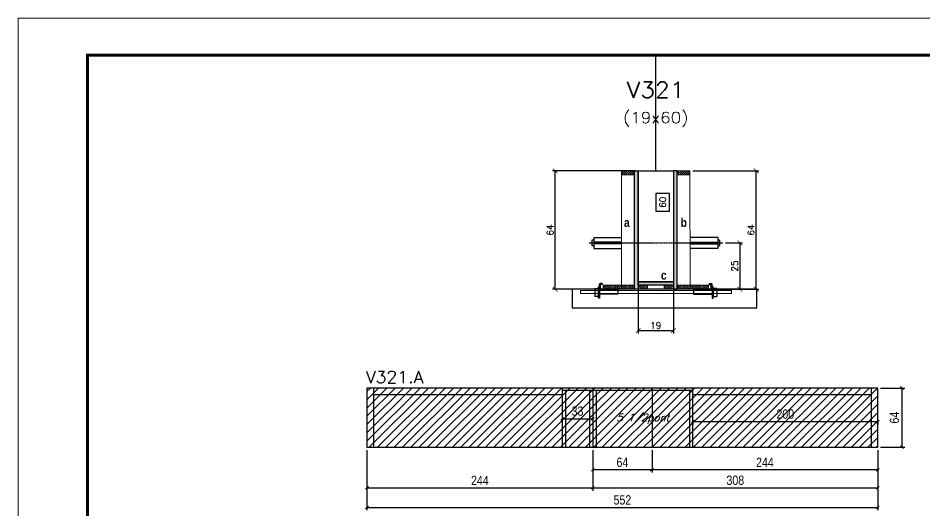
# Model space of a CAD drawing. Extents: x 137137 to 143418, y 10464 to 34486.
# Drawn here: x 138722 to 139702, y 23616 to 24149 of the extents above; entities that cross this region are included whole.
import ezdxf
from ezdxf.enums import TextEntityAlignment as Align

# ---------------------------------------------------------------- set-up
doc = ezdxf.new("R2010")
doc.units = 0
doc.linetypes.add('DASHED', pattern=[0.75, 0.5, -0.25])
doc.linetypes.add('HIDDEN', pattern=[0.375, 0.25, -0.125])
for name, color, linetype in [('barrote', 251, 'Continuous'), ('COTA', 241, 'Continuous'), ('Cota Seção (2x)', 4, 'Continuous'), ('detalhes', 4, 'Continuous'), ('Painéis', 200, 'Continuous'), ('presilha', 1, 'Continuous'), ('SARR_2.2x7', 40, 'Continuous'), ('SARR_3.5x7', 81, 'Continuous'), ('TENSOR', 3, 'Continuous'), ('texto', 7, 'Continuous'), ('Texto de Titulo', 7, 'Continuous'), ('Texto Qtd Sarr', 242, 'Continuous')]:
    doc.layers.add(name, color=color, linetype=linetype)
for name, color, linetype, lineweight in [('CONCRETO', 251, 'Continuous', 25), ('Folhas', 255, 'Continuous', 9), ('Hachura', 251, 'Continuous', 9), ('Madeira', 126, 'Continuous', 18), ('SARRAFO DE PRESSAO', 251, 'DASHED', 9), ('SCO-___-LAJ', 2, 'Continuous', 0), ('Texto Seção', 7, 'Continuous', 15)]:
    doc.layers.add(name, color=color, linetype=linetype, lineweight=lineweight)
doc.styles.add('COTA TECNICA', font='techl___.ttf', dxfattribs={"height": 10})
doc.styles.add('REGUA-120', font='ROMANS.shx', dxfattribs={"height": 15})
doc.styles.add('Romans', font='romans.shx')
doc.styles.add('TECNICA', font='techb___.ttf', dxfattribs={"height": 10})
doc.dimstyles.new('Cota Seção (2x)', dxfattribs={"dimtxt": 7, "dimasz": 5, "dimexe": 3, "dimexo": 3, "dimgap": 2, "dimtad": 3, "dimdec": 1, "dimlfac": 0.5, "dimzin": 12, "dimdsep": 46, "dimtxsty": 'Romans', "dimblk": 'ARCHTICK', "dimcen": 0, "dimclrd": 4, "dimclre": 4, "dimclrt": 1, "dimadec": 1, "dimazin": 3, "dimtfac": 1, "dimtdec": 1, "dimtmove": 0, "dimatfit": 3, "dimldrblk": 'OBLIQUE', "dimfxl": 1, "dimtolj": 1, "dimtzin": 12, "dimarcsym": 0})
doc.dimstyles.new('Cota Seção interna', dxfattribs={"dimtxt": 7, "dimasz": 6, "dimexe": 0.18, "dimexo": 2, "dimgap": -4, "dimtad": 3, "dimdec": 1, "dimlfac": 0.5, "dimzin": 12, "dimdsep": 46, "dimtxsty": 'Romans', "dimblk": 'ARCHTICK', "dimcen": 0.09, "dimse1": 1, "dimse2": 1, "dimsd1": 1, "dimsd2": 1, "dimclrd": 180, "dimclre": 5, "dimclrt": 1, "dimadec": 0, "dimazin": 3, "dimtfac": 1, "dimtdec": 1, "dimtofl": 0, "dimtmove": 0, "dimatfit": 3, "dimldrblk": 'ARCHTICK', "dimfxl": 1, "dimtolj": 1, "dimtzin": 0, "dimarcsym": 0})
doc.dimstyles.new('PAINEL', dxfattribs={"dimtxt": 10, "dimasz": 3, "dimexe": 3, "dimexo": 3, "dimgap": 3, "dimtad": 1, "dimdec": 1, "dimzin": 12, "dimdsep": 46, "dimtxsty": 'COTA TECNICA', "dimblk1": 'OBLIQUE', "dimblk2": 'OBLIQUE', "dimsah": 1, "dimcen": 0.9, "dimclrd": 4, "dimclre": 4, "dimclrt": 240, "dimadec": 1, "dimazin": 3, "dimtfac": 1, "dimtdec": 1, "dimtmove": 0, "dimatfit": 3, "dimfxl": 1, "dimtolj": 1, "dimtzin": 12, "dimarcsym": 0})
pattern_1 = [(315, (162348.8353, 15625.9564), (1.12253202, 1.12253202), [])]
pattern_2 = [(315, (162348.8353, 15552.3564), (1.12253202, 1.12253202), [])]
pattern_3 = [(45, (-1598.5, -8040.026), (-4.49012806, 4.49012806), [])]

# ---------------------------------------------------------------- blocks, each defined once
blk = doc.blocks.new('9999999999')
at = {"layer": 'Folhas'}
blk.add_lwpolyline([(98138.98, 34190.21), (99623.98, 34190.21), (99623.98, 35240.21), (98138.98, 35240.21)], close=True, dxfattribs=at)
at = {"layer": 'Folhas', "color": 30, "const_width": 3}
blk.add_lwpolyline([(98213.98, 34230.21), (99583.98, 34230.21), (99583.98, 35200.21), (98213.98, 35200.21)], close=True, dxfattribs=at)
blk = doc.blocks.new('_Oblique')
at = {"color": 0, "linetype": 'ByBlock', "lineweight": -2}
blk.add_line((-0.5, -0.5), (0.5, 0.5), dxfattribs=at)
blk = doc.blocks.new('*D1562')
at = {"layer": 'COTA', "color": 4, "linetype": 'ByBlock', "lineweight": -2, "transparency": 16777216}
for p, q in [((139099.17, 23681.76), (139099.17, 23637.76)), ((139343.17, 23681.76), (139343.17, 23637.76)), ((139099.17, 23640.76), (139343.17, 23640.76))]:
    blk.add_line(p, q, dxfattribs=at)
at = {"layer": 'Defpoints', "color": 0, "linetype": 'ByBlock', "transparency": 16777216}
for p in [(139099.17, 23684.76), (139343.17, 23684.76), (139343.17, 23640.76)]:
    blk.add_point(p, dxfattribs=at)
at = {"layer": 'COTA', "color": 4, "linetype": 'ByBlock', "lineweight": -2, "transparency": 16777216, "xscale": 3, "yscale": 3, "zscale": 3, "rotation": 180}
blk.add_blockref('_Oblique', (139099.17, 23640.76), dxfattribs=at)
at = {"layer": 'COTA', "color": 4, "linetype": 'ByBlock', "lineweight": -2, "transparency": 16777216, "xscale": 3, "yscale": 3, "zscale": 3}
blk.add_blockref('_Oblique', (139343.17, 23640.76), dxfattribs=at)
at = {"layer": 'COTA', "color": 240, "linetype": 'ByBlock', "transparency": 16777216, "insert": (139221.17, 23648.83), "char_height": 10, "attachment_point": 5, "style": 'COTA TECNICA'}
blk.add_mtext('\\A1;244', dxfattribs=at)
blk = doc.blocks.new('*D1563')
at = {"layer": 'COTA', "color": 4, "linetype": 'ByBlock', "lineweight": -2, "transparency": 16777216}
for p, q in [((139407.17, 23681.76), (139407.17, 23657.36)), ((139651.17, 23681.76), (139651.17, 23657.36)), ((139651.17, 23660.36), (139407.17, 23660.36))]:
    blk.add_line(p, q, dxfattribs=at)
at = {"layer": 'Defpoints', "color": 0, "linetype": 'ByBlock', "transparency": 16777216}
for p in [(139407.17, 23684.76), (139651.17, 23684.76), (139407.17, 23660.36)]:
    blk.add_point(p, dxfattribs=at)
at = {"layer": 'COTA', "color": 4, "linetype": 'ByBlock', "lineweight": -2, "transparency": 16777216, "xscale": 3, "yscale": 3, "zscale": 3, "rotation": 180}
blk.add_blockref('_Oblique', (139407.17, 23660.36), dxfattribs=at)
at = {"layer": 'COTA', "color": 4, "linetype": 'ByBlock', "lineweight": -2, "transparency": 16777216, "xscale": 3, "yscale": 3, "zscale": 3}
blk.add_blockref('_Oblique', (139651.17, 23660.36), dxfattribs=at)
at = {"layer": 'COTA', "color": 240, "linetype": 'ByBlock', "transparency": 16777216, "insert": (139529.17, 23668.44), "char_height": 10, "attachment_point": 5, "style": 'COTA TECNICA'}
blk.add_mtext('\\A1;244', dxfattribs=at)
blk = doc.blocks.new('*D1564')
at = {"layer": 'COTA', "color": 4, "linetype": 'ByBlock', "lineweight": -2, "transparency": 16777216}
for p, q in [((139343.17, 23681.76), (139343.17, 23657.36)), ((139407.17, 23681.76), (139407.17, 23657.36)), ((139407.17, 23660.36), (139343.17, 23660.36))]:
    blk.add_line(p, q, dxfattribs=at)
at = {"layer": 'Defpoints', "color": 0, "linetype": 'ByBlock', "transparency": 16777216}
for p in [(139343.17, 23684.76), (139407.17, 23684.76), (139343.17, 23660.36)]:
    blk.add_point(p, dxfattribs=at)
at = {"layer": 'COTA', "color": 4, "linetype": 'ByBlock', "lineweight": -2, "transparency": 16777216, "xscale": 3, "yscale": 3, "zscale": 3, "rotation": 180}
blk.add_blockref('_Oblique', (139343.17, 23660.36), dxfattribs=at)
at = {"layer": 'COTA', "color": 4, "linetype": 'ByBlock', "lineweight": -2, "transparency": 16777216, "xscale": 3, "yscale": 3, "zscale": 3}
blk.add_blockref('_Oblique', (139407.17, 23660.36), dxfattribs=at)
at = {"layer": 'COTA', "color": 240, "linetype": 'ByBlock', "transparency": 16777216, "insert": (139375.17, 23668.46), "char_height": 10, "attachment_point": 5, "style": 'COTA TECNICA'}
blk.add_mtext('\\A1;64', dxfattribs=at)
blk = doc.blocks.new('_ArchTick')
at = {"color": 0, "linetype": 'ByBlock', "const_width": 0.15}
blk.add_lwpolyline([(-0.5, -0.5), (0.5, 0.5)], dxfattribs=at)
blk = doc.blocks.new('*D1499')
at = {"layer": 'COTA', "color": 4, "lineweight": -2, "transparency": 16777216}
for p, q in [((139389.22, 23983.6), (139299.57, 23983.6)), ((139302.57, 23855.6), (139302.57, 23983.6)), ((139351.22, 23855.6), (139299.57, 23855.6))]:
    blk.add_line(p, q, dxfattribs=at)
at = {"layer": 'Defpoints', "color": 0, "transparency": 16777216}
for p in [(139302.57, 23983.6), (139392.22, 23983.6), (139354.22, 23855.6)]:
    blk.add_point(p, dxfattribs=at)
at = {"layer": 'COTA', "color": 4, "lineweight": -2, "transparency": 16777216, "xscale": 5, "yscale": 5, "zscale": 5}
for p, rotation in [((139302.57, 23983.6), 90), ((139302.57, 23855.6), 270)]:
    blk.add_blockref('_ArchTick', p, dxfattribs=dict(at, rotation=rotation))
at = {"layer": 'COTA', "color": 1, "transparency": 16777216, "insert": (139297.07, 23919.6), "char_height": 7, "attachment_point": 5, "rotation": 90, "style": 'Romans'}
blk.add_mtext('\\A1;64', dxfattribs=at)
blk = doc.blocks.new('*D1500')
at = {"layer": 'COTA', "color": 4, "lineweight": -2, "transparency": 16777216}
for p, q in [((139451.21, 23983.6), (139522.69, 23983.6)), ((139519.69, 23855.6), (139519.69, 23983.6)), ((139471.22, 23855.6), (139522.69, 23855.6))]:
    blk.add_line(p, q, dxfattribs=at)
at = {"layer": 'Defpoints', "color": 0, "transparency": 16777216}
for p in [(139448.21, 23983.6), (139519.69, 23983.6), (139468.22, 23855.6)]:
    blk.add_point(p, dxfattribs=at)
at = {"layer": 'COTA', "color": 4, "lineweight": -2, "transparency": 16777216, "xscale": 5, "yscale": 5, "zscale": 5}
for p, rotation in [((139519.69, 23983.6), 90), ((139519.69, 23855.6), 270)]:
    blk.add_blockref('_ArchTick', p, dxfattribs=dict(at, rotation=rotation))
at = {"layer": 'COTA', "color": 1, "transparency": 16777216, "insert": (139514.19, 23919.6), "char_height": 7, "attachment_point": 5, "rotation": 90, "style": 'Romans'}
blk.add_mtext('\\A1;64', dxfattribs=at)
blk = doc.blocks.new('*D1501')
at = {"layer": 'Cota Seção (2x)', "color": 180, "lineweight": -2, "transparency": 16777216}
for p, q in [((139426.21, 23959.1), (139411.21, 23959.1)), ((139411.21, 23959.1), (139411.21, 23940.1)), ((139426.21, 23940.1), (139426.21, 23959.1)), ((139411.21, 23940.1), (139426.21, 23940.1))]:
    blk.add_line(p, q, dxfattribs=at)
at = {"layer": 'Defpoints', "color": 0, "transparency": 16777216}
for p in [(139430.21, 23983.6), (139430.21, 23983.6), (139430.22, 23863.6)]:
    blk.add_point(p, dxfattribs=at)
at = {"layer": 'Cota Seção (2x)', "color": 1, "transparency": 16777216, "insert": (139418.71, 23949.6), "char_height": 7, "attachment_point": 5, "rotation": 90, "style": 'Romans'}
blk.add_mtext('\\A1;60', dxfattribs=at)
blk = doc.blocks.new('titulo1')
at = {"layer": 'Defpoints', "color": 252, "linetype": 'HIDDEN', "ltscale": 2}
blk.add_line((0, 0), (0, 125), dxfattribs=at)
at = {"layer": 'Defpoints', "style": 'Romans', "oblique": 15}
blk.add_attdef('FOLHA', text='', height=10, dxfattribs=at).set_placement((0, 15.58), align=Align.MIDDLE_CENTER)
at = {"layer": 'Texto Qtd Sarr', "color": 3, "style": 'Romans', "oblique": 15}
for tag, height, p in [('TITULO', 17, (0, 71.45)), ('SEÇÃO', 12, (0, 41.55))]:
    blk.add_attdef(tag, text='', height=height, dxfattribs=at).set_placement(p, align=Align.MIDDLE_CENTER)
blk = doc.blocks.new('PRESILHA METÁLICA 1')
at = {"layer": 'presilha'}
for p, q in [((6, 15.5), (7.5, 15.5)), ((6, -2.5), (6, 15.5)), ((7.5, 10.6), (7.5, 19.9)), ((7.5, 15.5), (7.5, -2.5)), ((12, 21), (8.6, 21)), ((9, 11.6), (9, 18.9)), ((12, 19.5), (9.6, 19.5)), ((12, 21), (12, 19.5)), ((0, 13), (6, 13)), ((0, 13), (0, 0)), ((6, 0), (0, 0)), ((6, 13), (6, 0)), ((37.5, 4.1), (7.5, 4.1)), ((37.5, 11), (9.6, 11)), ((37.5, 11), (37.5, 4.1)), ((7.5, -2.5), (6, -2.5))]:
    blk.add_line(p, q, dxfattribs=at)
for centre, radius, start, end in [((8.6, 19.9), 1.14, 90, 180), ((9.6, 18.9), 0.57, 90, 180), ((9.6, 11.6), 0.57, 180, 270)]:
    blk.add_arc(centre, radius, start, end, dxfattribs=at)
blk = doc.blocks.new('*D1502')
at = {"layer": 'COTA', "color": 4, "lineweight": -2, "transparency": 16777216}
for p, q in [((139392.22, 23857), (139392.22, 23807.87)), ((139430.21, 23857), (139430.21, 23807.87)), ((139392.22, 23810.87), (139430.21, 23810.87))]:
    blk.add_line(p, q, dxfattribs=at)
at = {"layer": 'Defpoints', "color": 0, "transparency": 16777216}
for p in [(139392.22, 23860), (139430.21, 23860), (139430.21, 23810.87)]:
    blk.add_point(p, dxfattribs=at)
at = {"layer": 'COTA', "color": 4, "lineweight": -2, "transparency": 16777216, "xscale": 5, "yscale": 5, "zscale": 5, "rotation": 180}
blk.add_blockref('_ArchTick', (139392.22, 23810.87), dxfattribs=at)
at = {"layer": 'COTA', "color": 4, "lineweight": -2, "transparency": 16777216, "xscale": 5, "yscale": 5, "zscale": 5}
blk.add_blockref('_ArchTick', (139430.21, 23810.87), dxfattribs=at)
at = {"layer": 'COTA', "color": 1, "transparency": 16777216, "insert": (139411.21, 23816.37), "char_height": 7, "attachment_point": 5, "style": 'Romans'}
blk.add_mtext('\\A1;19', dxfattribs=at)
blk = doc.blocks.new('*D1610')
at = {"layer": 'COTA', "color": 4, "lineweight": -2, "transparency": 16777216}
for p, q in [((139343.17, 23681.76), (139343.17, 23637.76)), ((139651.17, 23681.76), (139651.17, 23637.76)), ((139343.17, 23640.76), (139651.17, 23640.76))]:
    blk.add_line(p, q, dxfattribs=at)
at = {"layer": 'Defpoints', "color": 0, "transparency": 16777216}
for p in [(139343.17, 23684.76), (139651.17, 23684.76), (139651.17, 23640.76)]:
    blk.add_point(p, dxfattribs=at)
at = {"layer": 'COTA', "color": 4, "lineweight": -2, "transparency": 16777216, "xscale": 3, "yscale": 3, "zscale": 3, "rotation": 180}
blk.add_blockref('_Oblique', (139343.17, 23640.76), dxfattribs=at)
at = {"layer": 'COTA', "color": 4, "lineweight": -2, "transparency": 16777216, "xscale": 3, "yscale": 3, "zscale": 3}
blk.add_blockref('_Oblique', (139651.17, 23640.76), dxfattribs=at)
at = {"layer": 'COTA', "color": 240, "transparency": 16777216, "insert": (139497.17, 23649), "char_height": 10, "attachment_point": 5, "style": 'COTA TECNICA'}
blk.add_mtext('\\A1;308', dxfattribs=at)
blk = doc.blocks.new('*D1611')
at = {"layer": 'COTA', "color": 4, "lineweight": -2, "transparency": 16777216}
for p, q in [((139451.17, 23713.76), (139451.17, 23709.43)), ((139451.17, 23712.43), (139651.17, 23712.43)), ((139651.17, 23713.76), (139651.17, 23709.43))]:
    blk.add_line(p, q, dxfattribs=at)
at = {"layer": 'Defpoints', "color": 0, "transparency": 16777216}
for p in [(139451.17, 23716.76), (139651.17, 23716.76), (139651.17, 23712.43)]:
    blk.add_point(p, dxfattribs=at)
at = {"layer": 'COTA', "color": 4, "lineweight": -2, "transparency": 16777216, "xscale": 3, "yscale": 3, "zscale": 3, "rotation": 180}
blk.add_blockref('_Oblique', (139451.17, 23712.43), dxfattribs=at)
at = {"layer": 'COTA', "color": 4, "lineweight": -2, "transparency": 16777216, "xscale": 3, "yscale": 3, "zscale": 3}
blk.add_blockref('_Oblique', (139651.17, 23712.43), dxfattribs=at)
at = {"layer": 'COTA', "color": 240, "transparency": 16777216, "insert": (139551.17, 23720.54), "char_height": 10, "attachment_point": 5, "style": 'COTA TECNICA'}
blk.add_mtext('\\A1;200', dxfattribs=at)
blk = doc.blocks.new('*D1612')
at = {"layer": 'COTA', "color": 4, "lineweight": -2, "transparency": 16777216}
blk.add_line((139310.17, 23715.53), (139343.17, 23715.53), dxfattribs=at)
at = {"layer": 'Defpoints', "color": 0, "transparency": 16777216}
for p in [(139310.17, 23715.53), (139343.17, 23715.53), (139343.17, 23715.53)]:
    blk.add_point(p, dxfattribs=at)
at = {"layer": 'COTA', "color": 4, "lineweight": -2, "transparency": 16777216, "xscale": 3, "yscale": 3, "zscale": 3, "rotation": 180}
blk.add_blockref('_Oblique', (139310.17, 23715.53), dxfattribs=at)
at = {"layer": 'COTA', "color": 4, "lineweight": -2, "transparency": 16777216, "xscale": 3, "yscale": 3, "zscale": 3}
blk.add_blockref('_Oblique', (139343.17, 23715.53), dxfattribs=at)
at = {"layer": 'COTA', "color": 240, "transparency": 16777216, "insert": (139326.67, 23723.74), "char_height": 10, "attachment_point": 5, "style": 'COTA TECNICA'}
blk.add_mtext('\\A1;33', dxfattribs=at)
blk = doc.blocks.new('*D1613')
at = {"layer": 'COTA', "color": 4, "lineweight": -2, "transparency": 16777216}
for p, q in [((139654.17, 23748.76), (139680.29, 23748.76)), ((139677.29, 23684.76), (139677.29, 23748.76)), ((139654.17, 23684.76), (139680.29, 23684.76))]:
    blk.add_line(p, q, dxfattribs=at)
at = {"layer": 'Defpoints', "color": 0, "transparency": 16777216}
for p in [(139651.17, 23748.76), (139677.29, 23748.76), (139651.17, 23684.76)]:
    blk.add_point(p, dxfattribs=at)
at = {"layer": 'COTA', "color": 4, "lineweight": -2, "transparency": 16777216, "xscale": 3, "yscale": 3, "zscale": 3}
for p, rotation in [((139677.29, 23748.76), 90), ((139677.29, 23684.76), 270)]:
    blk.add_blockref('_Oblique', p, dxfattribs=dict(at, rotation=rotation))
at = {"layer": 'COTA', "color": 240, "transparency": 16777216, "insert": (139669.19, 23716.76), "char_height": 10, "attachment_point": 5, "rotation": 90, "style": 'COTA TECNICA'}
blk.add_mtext('\\A1;64', dxfattribs=at)
blk = doc.blocks.new('*D1541')
at = {"layer": 'COTA', "color": 4, "lineweight": -2, "transparency": 16777216}
for p, q in [((139486.52, 23905.57), (139505.07, 23905.57)), ((139502.07, 23905.57), (139502.07, 23855.6)), ((139486.52, 23855.6), (139505.07, 23855.6))]:
    blk.add_line(p, q, dxfattribs=at)
at = {"layer": 'Defpoints', "color": 0, "transparency": 16777216}
for p in [(139483.52, 23905.57), (139483.52, 23855.6), (139502.07, 23855.6)]:
    blk.add_point(p, dxfattribs=at)
at = {"layer": 'COTA', "color": 4, "lineweight": -2, "transparency": 16777216, "xscale": 5, "yscale": 5, "zscale": 5}
for p, rotation in [((139502.07, 23905.57), 90), ((139502.07, 23855.6), 270)]:
    blk.add_blockref('_ArchTick', p, dxfattribs=dict(at, rotation=rotation))
at = {"layer": 'COTA', "color": 1, "transparency": 16777216, "insert": (139496.57, 23880.59), "char_height": 7, "attachment_point": 5, "rotation": 90, "style": 'Romans'}
blk.add_mtext('\\A1;25', dxfattribs=at)
blk = doc.blocks.new('*D1584')
at = {"layer": 'COTA', "color": 4, "lineweight": -2, "ltscale": 25, "transparency": 16777216}
for p, q in [((139099.17, 23681.76), (139099.17, 23616.65)), ((139651.17, 23681.76), (139651.17, 23616.65)), ((139099.17, 23619.65), (139651.17, 23619.65))]:
    blk.add_line(p, q, dxfattribs=at)
at = {"layer": 'Defpoints', "color": 0, "ltscale": 25, "transparency": 16777216}
for p in [(139099.17, 23684.76), (139651.17, 23684.76), (139651.17, 23619.65)]:
    blk.add_point(p, dxfattribs=at)
at = {"layer": 'COTA', "color": 4, "lineweight": -2, "ltscale": 25, "transparency": 16777216, "xscale": 3, "yscale": 3, "zscale": 3, "rotation": 180}
blk.add_blockref('_Oblique', (139099.17, 23619.65), dxfattribs=at)
at = {"layer": 'COTA', "color": 4, "lineweight": -2, "ltscale": 25, "transparency": 16777216, "xscale": 3, "yscale": 3, "zscale": 3}
blk.add_blockref('_Oblique', (139651.17, 23619.65), dxfattribs=at)
at = {"layer": 'COTA', "color": 240, "ltscale": 25, "transparency": 16777216, "insert": (139375.17, 23627.76), "char_height": 10, "attachment_point": 5, "style": 'COTA TECNICA'}
blk.add_mtext('\\A1;552', dxfattribs=at)

msp = doc.modelspace()

# ---------------------------------------------------------------- hatches: boundary and pattern name
at = {"layer": 'Hachura'}
h = msp.add_hatch(dxfattribs=at)
h.set_pattern_fill('ANSI31', color=256, scale=0.5, angle=270, style=0)
h.set_pattern_definition([(315, (162348.8353, 15675.9564), (1.12253202, 1.12253202), [])])
h.paths.add_polyline_path([(139388.22, 23979.2), (139388.22, 23983.6), (139374.22, 23983.6), (139374.22, 23979.2)])
h = msp.add_hatch(color=256, dxfattribs=at)
h.dxf.hatch_style = 1
h.paths.add_polyline_path([(139388.22, 23983.6), (139392.22, 23983.6), (139392.22, 23855.6), (139388.22, 23855.6)])
h = msp.add_hatch(color=256, dxfattribs=at)
h.dxf.hatch_style = 1
h.paths.add_polyline_path([(139434.21, 23983.6), (139430.21, 23983.6), (139430.22, 23855.6), (139434.22, 23855.6)])
h = msp.add_hatch(dxfattribs=at)
h.set_pattern_fill('ANSI31', color=256, scale=0.5, angle=270, style=0)
h.set_pattern_definition([(315, (162348.8449, 15675.9564), (1.12253202, 1.12253202), [])])
h.paths.add_polyline_path([(139434.21, 23979.2), (139434.21, 23983.6), (139448.21, 23983.6), (139448.21, 23979.2)])
h = msp.add_hatch(dxfattribs=at)
h.set_pattern_fill('ANSI31', color=256, scale=0.5, angle=270, style=0)
h.set_pattern_definition(pattern_1)
h.paths.add_polyline_path([(139354.22, 23855.6), (139354.22, 23860), (139374.22, 23860), (139374.22, 23855.6)])
h = msp.add_hatch(dxfattribs=at)
h.set_pattern_fill('ANSI31', color=256, scale=0.5, angle=270, style=0)
h.set_pattern_definition(pattern_2)
h.paths.add_polyline_path([(139388.22, 23855.6), (139388.22, 23860), (139374.22, 23860), (139374.22, 23855.6)])
h = msp.add_hatch(color=256, dxfattribs=at)
h.dxf.hatch_style = 1
h.paths.add_polyline_path([(139392.22, 23860), (139392.22, 23863.6), (139430.22, 23863.6), (139430.22, 23860)])
h = msp.add_hatch(dxfattribs=at)
h.set_pattern_fill('ANSI31', color=256, scale=0.5, angle=270, style=0)
h.set_pattern_definition(pattern_1)
h.paths.add_polyline_path([(139392.22, 23855.6), (139392.22, 23860), (139402.22, 23860), (139402.22, 23855.6)])
h = msp.add_hatch(dxfattribs=at)
h.set_pattern_fill('ANSI31', color=256, scale=0.5, angle=270, style=0)
h.set_pattern_definition(pattern_1)
h.paths.add_polyline_path([(139430.22, 23855.6), (139430.22, 23860), (139420.22, 23860), (139420.22, 23855.6)])
h = msp.add_hatch(dxfattribs=at)
h.set_pattern_fill('ANSI31', color=256, scale=0.5, angle=270, style=0)
h.set_pattern_definition(pattern_2)
h.paths.add_polyline_path([(139434.22, 23855.6), (139434.22, 23860), (139448.22, 23860), (139448.22, 23855.6)])
h = msp.add_hatch(dxfattribs=at)
h.set_pattern_fill('ANSI31', color=256, scale=0.5, angle=270, style=0)
h.set_pattern_definition(pattern_1)
h.paths.add_polyline_path([(139468.22, 23855.6), (139468.22, 23860), (139448.22, 23860), (139448.22, 23855.6)])
at = {"layer": 'Hachura', "linetype": 'ByBlock'}
h = msp.add_hatch(dxfattribs=at)
h.set_pattern_fill('ANSI31', color=256, scale=2)
h.set_pattern_definition(pattern_3)
h.paths.add_polyline_path([(139343.17, 23748.76), (139099.17, 23748.76), (139099.17, 23684.76), (139343.17, 23684.76)])
h.paths.add_polyline_path([(139316.19, 23714.04), (139337.77, 23714.04), (139337.77, 23734.62), (139316.19, 23734.62)], flags=24)
h = msp.add_hatch(dxfattribs=at)
h.set_pattern_fill('ANSI31', color=256, scale=2)
h.set_pattern_definition(pattern_3)
h.paths.add_polyline_path([(139407.17, 23748.76), (139343.17, 23748.76), (139343.17, 23684.76), (139407.17, 23684.76)])
h = msp.add_hatch(dxfattribs=at)
h.set_pattern_fill('ANSI31', color=256, scale=2)
h.set_pattern_definition(pattern_3)
h.paths.add_polyline_path([(139651.17, 23748.76), (139407.17, 23748.76), (139407.17, 23684.76), (139651.17, 23684.76)])
h.paths.add_polyline_path([(139536.89, 23710.71), (139565.83, 23710.71), (139565.83, 23731.3), (139536.89, 23731.3)], flags=24)

# ---------------------------------------------------------------- linework, layer by layer
at = {"ltscale": 3}
for p, q in [((139342.22, 23908.57), (139342.22, 23902.57)), ((139344.22, 23908.57), (139342.22, 23908.57)), ((139344.22, 23911.57), (139344.22, 23899.57)), ((139344.22, 23911.57), (139374.22, 23911.57)), ((139374.22, 23906.57), (139344.22, 23906.57)), ((139374.22, 23904.57), (139344.22, 23904.57)), ((139478.22, 23911.57), (139448.22, 23911.57)), ((139448.22, 23906.57), (139478.22, 23906.57)), ((139448.22, 23904.57), (139478.22, 23904.57)), ((139478.22, 23911.57), (139478.22, 23899.57)), ((139480.22, 23908.57), (139478.22, 23908.57)), ((139480.22, 23908.57), (139480.22, 23902.57)), ((139344.22, 23902.57), (139342.22, 23902.57)), ((139344.22, 23899.57), (139374.22, 23899.57)), ((139478.22, 23899.57), (139448.22, 23899.57)), ((139478.22, 23902.57), (139480.22, 23902.57))]:
    msp.add_line(p, q, dxfattribs=at)
at = {"layer": 'barrote'}
msp.add_lwpolyline([(139320.76, 23835.6), (139520.34, 23835.6), (139520.34, 23855.6), (139320.76, 23855.6)], close=True, dxfattribs=at)
at = {"layer": 'CONCRETO'}
msp.add_lwpolyline([(139392.22, 23983.6), (139392.22, 23983.6), (139392.22, 23983.6), (139392.22, 23983.6), (139430.22, 23983.6), (139430.22, 23983.6), (139430.22, 23983.6), (139430.22, 23863.6), (139392.22, 23863.6), (139392.22, 23983.6)], close=True, dxfattribs=at)
at = {"layer": 'Madeira'}
for points in [[(139388.22, 23979.2), (139388.22, 23983.6), (139374.22, 23983.6), (139374.22, 23979.2)], [(139388.22, 23983.6), (139374.22, 23983.6), (139374.22, 23855.6), (139388.22, 23855.6)], [(139434.21, 23979.2), (139434.21, 23983.6), (139448.21, 23983.6), (139448.21, 23979.2)], [(139434.21, 23983.6), (139448.21, 23983.6), (139448.22, 23855.6), (139434.22, 23855.6)], [(139354.22, 23855.6), (139354.22, 23860), (139374.22, 23860), (139374.22, 23855.6)], [(139388.22, 23855.6), (139388.22, 23860), (139374.22, 23860), (139374.22, 23855.6)], [(139392.22, 23855.6), (139392.22, 23860), (139402.22, 23860), (139402.22, 23855.6)], [(139430.22, 23855.6), (139430.22, 23860), (139420.22, 23860), (139420.22, 23855.6)], [(139434.22, 23855.6), (139434.22, 23860), (139448.22, 23860), (139448.22, 23855.6)], [(139468.22, 23855.6), (139468.22, 23860), (139448.22, 23860), (139448.22, 23855.6)]]:
    msp.add_lwpolyline(points, close=True, dxfattribs=at)
at = {"layer": 'Painéis', "linetype": 'ByBlock'}
for p, q in [((139099.17, 23748.76), (139099.17, 23684.76)), ((139651.17, 23748.76), (139099.17, 23748.76)), ((139343.17, 23748.76), (139343.17, 23684.76)), ((139407.17, 23748.76), (139407.17, 23684.76)), ((139651.17, 23684.76), (139651.17, 23748.76)), ((139099.17, 23684.76), (139651.17, 23684.76))]:
    msp.add_line(p, q, dxfattribs=at)
at = {"layer": 'Painéis'}
for points in [[(139388.22, 23983.6), (139392.22, 23983.6), (139392.22, 23855.6), (139388.22, 23855.6)], [(139434.21, 23983.6), (139430.21, 23983.6), (139430.22, 23855.6), (139434.22, 23855.6)], [(139392.22, 23860), (139392.22, 23863.6), (139430.22, 23863.6), (139430.22, 23860)]]:
    msp.add_lwpolyline(points, close=True, dxfattribs=at)
at = {"layer": 'SARR_2.2x7', "linetype": 'Continuous'}
for p, q in [((139106.17, 23748.76), (139106.17, 23684.76)), ((139644.17, 23684.76), (139644.17, 23748.76)), ((139106.17, 23741.76), (139310.17, 23741.76)), ((139310.17, 23746.57), (139343.17, 23746.57)), ((139343.17, 23746.57), (139451.17, 23746.56)), ((139451.17, 23741.76), (139644.17, 23741.76))]:
    msp.add_line(p, q, dxfattribs=at)
at = {"layer": 'SARR_3.5x7'}
for p, q in [((139310.17, 23748.76), (139310.17, 23684.76)), ((139451.17, 23684.76), (139451.17, 23748.76)), ((139313.67, 23746.56), (139313.67, 23684.76)), ((139339.67, 23746.56), (139339.67, 23684.76)), ((139346.67, 23746.56), (139346.67, 23684.76)), ((139447.67, 23746.57), (139447.67, 23684.76))]:
    msp.add_line(p, q, dxfattribs=at)
at = {"layer": 'SCO-___-LAJ', "color": 1}
msp.add_lwpolyline([(139329.76, 23854.27), (139493.03, 23854.27), (139493.03, 23851.07), (139329.76, 23851.07)], close=True, dxfattribs=at)
at = {"layer": 'TENSOR', "linetype": 'HIDDEN', "ltscale": 0.5}
msp.add_line((139339.22, 23905.57), (139483.52, 23905.57), dxfattribs=at)

# ---------------------------------------------------------------- block references
at = {"layer": 'presilha', "yscale": 0.6666666666666666, "zscale": 0.6666666666666666}
for p, xscale in [((139345.35, 23847.63), 0.6666666666666666), ((139477.08, 23847.63), -0.6666666666666666)]:
    msp.add_blockref('PRESILHA METÁLICA 1', p, dxfattribs=dict(at, xscale=xscale))
at = {"layer": 'SARRAFO DE PRESSAO', "color": 6, "linetype": 'ByBlock'}
msp.add_blockref('9999999999', (40583.31, -11091.6), dxfattribs=at)
at = {"layer": 'Texto Seção'}
ref = msp.add_blockref('titulo1', (139411.22, 23983.6), dxfattribs=at)
ref.add_attrib('TITULO', 'V321', dxfattribs={"layer": 'Texto de Titulo', "color": 7, "height": 17, "style": 'Romans', "width": 1.1}).set_placement((139411.22, 24071.1), align=Align.MIDDLE_CENTER)
ref.add_attrib('SEÇÃO', '(19x60)', dxfattribs={"layer": 'Texto de Titulo', "color": 7, "height": 12, "style": 'Romans', "width": 1.1}).set_placement((139411.22, 24041.1), align=Align.MIDDLE_CENTER)

# ---------------------------------------------------------------- texts
at = {"layer": 'detalhes', "style": 'TECNICA'}
for s, p in [('a', (139376.91, 23922.94)), ('b', (139438.15, 23922.93)), ('c', (139416.82, 23865.84))]:
    msp.add_text(s, height=9.6, dxfattribs=at).set_placement(p)
at = {"layer": 'texto', "color": 2, "insert": (139397.17, 23715.53), "char_height": 8, "attachment_point": 5, "style": 'Romans'}
msp.add_mtext('{\\Q19;\\C256;5 1/2pont}', dxfattribs=at)
at = {"layer": 'Texto Seção', "style": 'REGUA-120', "width": 1.05}
msp.add_text('V321.A', height=13, dxfattribs=at).set_placement((139098.02, 23754.12))

# ---------------------------------------------------------------- dimensions: what is measured, and where the dimension line sits
at = {"layer": 'COTA'}
for base, p1, p2, dimstyle, picture, middle in [((139302.57, 23983.6), (139354.22, 23855.6), (139392.22, 23983.6), 'Cota Seção (2x)', '*D1499', (139297.07, 23919.6)), ((139519.69, 23983.6), (139468.22, 23855.6), (139448.21, 23983.6), 'Cota Seção (2x)', '*D1500', (139514.19, 23919.6)), ((139502.07, 23855.6), (139483.52, 23905.57), (139483.52, 23855.6), 'Cota Seção (2x)', '*D1541', (139496.57, 23880.59)), ((139677.29, 23748.76), (139651.17, 23684.76), (139651.17, 23748.76), 'PAINEL', '*D1613', (139669.19, 23716.76))]:
    dim = msp.add_linear_dim(base=base, p1=p1, p2=p2, angle=90, dimstyle=dimstyle, dxfattribs=at)
    dim.commit()
    dim.dimension.update_dxf_attribs({"geometry": picture, "text_midpoint": middle})
for base, p1, p2, dimstyle, picture, middle in [((139430.21, 23810.87), (139392.22, 23860), (139430.21, 23860), 'Cota Seção (2x)', '*D1502', (139411.21, 23816.37)), ((139343.17, 23715.53), (139310.17, 23715.53), (139343.17, 23715.53), 'PAINEL', '*D1612', (139326.67, 23723.74)), ((139651.17, 23712.43), (139451.17, 23716.76), (139651.17, 23716.76), 'PAINEL', '*D1611', (139551.17, 23720.54)), ((139651.17, 23640.76), (139343.17, 23684.76), (139651.17, 23684.76), 'PAINEL', '*D1610', (139497.17, 23649))]:
    dim = msp.add_linear_dim(base=base, p1=p1, p2=p2, dimstyle=dimstyle, dxfattribs=at)
    dim.commit()
    dim.dimension.update_dxf_attribs({"geometry": picture, "text_midpoint": middle})
at = {"layer": 'COTA', "linetype": 'ByBlock'}
for base, p1, p2, picture, middle in [((139343.17, 23640.76), (139099.17, 23684.76), (139343.17, 23684.76), '*D1562', (139221.17, 23648.83)), ((139343.17, 23660.36), (139407.17, 23684.76), (139343.17, 23684.76), '*D1564', (139375.17, 23668.46)), ((139407.17, 23660.36), (139651.17, 23684.76), (139407.17, 23684.76), '*D1563', (139529.17, 23668.44))]:
    dim = msp.add_linear_dim(base=base, p1=p1, p2=p2, dimstyle='PAINEL', dxfattribs=at)
    dim.commit()
    dim.dimension.update_dxf_attribs({"geometry": picture, "text_midpoint": middle})
at = {"layer": 'COTA', "ltscale": 25}
dim = msp.add_linear_dim(base=(139651.17, 23619.65), p1=(139099.17, 23684.76), p2=(139651.17, 23684.76), dimstyle='PAINEL', dxfattribs=at)
dim.commit()
dim.dimension.update_dxf_attribs({"geometry": '*D1584', "text_midpoint": (139375.17, 23627.76)})
at = {"layer": 'Cota Seção (2x)'}
dim = msp.add_linear_dim(base=(139430.21, 23983.6), p1=(139430.22, 23863.6), p2=(139430.21, 23983.6), angle=90, dimstyle='Cota Seção interna', dxfattribs=at)
dim.commit()
dim.dimension.update_dxf_attribs({"geometry": '*D1501', "text_midpoint": (139430.21, 23949.6), "dimtype": 160})

doc.saveas('drawing.dxf')
